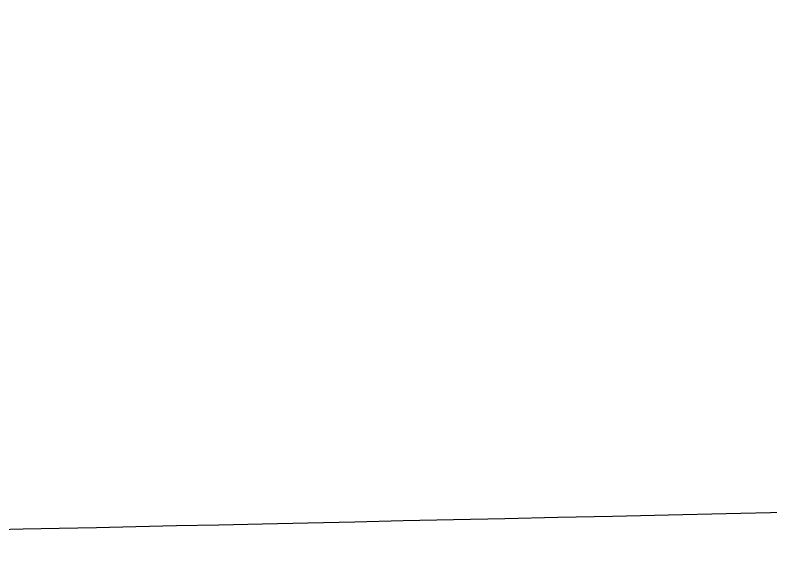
# Model space of a CAD drawing. Header units: millimetres. Extents: x 0 to 2895, y -1316 to 884.
# Drawn here: x 1580.66638 to 1580.68825, y -0.07585 to -0.05976 of the extents above; entities that cross this region are included whole.
import ezdxf

# ---------------------------------------------------------------- set-up
doc = ezdxf.new("R2010")
doc.units = ezdxf.units.MM
doc.layers.add('Blocks', color=7, linetype='Continuous')
doc.layers.add('Blocks$Inner', color=7, linetype='Continuous', lineweight=25, true_color=0x007f00)

# ---------------------------------------------------------------- blocks, each defined once
blk = doc.blocks.new('PK24 Side')
at = {"layer": 'Blocks$Inner'}
blk.add_open_spline([(207.700852, -0.074851), (207.700852, -0.074851), (208.25325, -0.06275), (209.223062, -0.040938), (209.64446, -0.031291), (210.496142, -0.012618), (210.922253, -0.003529), (212.20135, 0.02304), (213.055097, 0.039823), (215.618999, 0.087761), (217.332426, 0.116533), (220.761512, 0.169531), (222.47598, 0.193623), (227.619895, 0.258524), (231.050876, 0.291621), (237.919212, 0.340328), (241.354327, 0.356133), (251.941765, 0.382611), (259.100447, 0.36923), (273.432043, 0.305617), (280.606946, 0.25542), (297.282639, 0.125236), (306.79144, 0.041408), (324.222436, -0.0759), (332.144577, -0.114696), (347.977659, -0.162982), (355.890986, -0.174467), (379.695143, -0.181239), (395.579943, -0.148572), (427.332528, -0.070196), (443.197072, -0.027339), (474.930207, 0.027339), (490.795382, 0.042436), (522.526433, 0.037054), (538.391659, 0.016427), (570.107977, -0.071267), (585.969616, -0.150136), (607.336326, -0.16224), (612.803657, -0.156969), (623.447502, -0.121947), (628.625979, -0.093354), (638.984589, -0.004387), (644.14203, 0.054965), (651.642006, 0.11813), (654.00792, 0.134513), (659.66933, 0.157478), (662.957984, 0.157434), (667.497032, 0.127351), (668.759933, 0.115764), (672.626519, 0.068814), (675.210897, 0.019326), (678.761554, -0.071763), (679.791184, -0.100904), (682.029639, -0.121048), (683.242232, -0.111355), (685.353385, -0.010239), (686.213215, 0.05141), (687.956078, 0.230372), (688.84015, 0.346865), (690.647537, 0.649172), (691.572125, 0.835521), (693.645073, 1.344281), (694.802998, 1.687059), (697.143052, 2.536566), (698.282525, 3.027682), (700.56414, 4.169812), (701.702585, 4.829918), (703.885772, 6.277889), (704.921097, 7.059043), (706.866593, 8.706608), (707.776873, 9.570061), (709.496716, 11.386761), (710.309868, 12.34457), (711.801831, 14.314984), (712.486081, 15.326288), (713.741356, 17.421702), (714.310371, 18.501349), (715.282164, 20.615644), (715.695622, 21.646425), (716.418601, 23.744019), (716.726367, 24.805084), (717.220757, 26.878131), (717.413791, 27.889016), (717.635814, 29.424343), (717.698757, 29.946413), (717.799127, 30.964791), (717.837197, 31.464205), (717.902681, 32.605781), (717.922069, 33.244803), (717.935459, 34.447168), (717.930124, 35.013126), (717.907229, 36.16559), (717.887952, 36.740662), (717.856134, 37.607353), (717.843915, 37.919587), (717.816223, 38.642438), (717.801356, 39.051286), (717.772583, 39.887678), (717.758885, 40.308111), (717.718774, 41.594588), (717.694341, 42.459703), (717.628524, 45.05592), (717.594818, 46.788041), (717.54499, 50.263196), (717.528778, 52.004713), (717.498327, 57.978417), (717.519765, 62.228027), (717.617463, 71.565553), (717.702607, 76.668716), (717.835594, 85.060409), (717.886397, 88.335893), (717.965739, 94.490318), (717.995253, 97.366075), (718.039884, 103.105893), (718.055462, 105.973302), (718.087545, 114.567752), (718.090226, 120.288434), (718.076259, 131.720813), (718.058957, 137.43092), (718.026433, 148.531068), (718.012467, 153.922566), (718.004026, 159.314464)], degree=3, knots=[228.4157293, 228.4157293, 228.4157293, 228.4157293, 228.4173139, 228.4173139, 228.4186196, 228.4186196, 228.4199253, 228.4199253, 228.4225366, 228.4225366, 228.4277594, 228.4277594, 228.4329821, 228.4329821, 228.4434276, 228.4434276, 228.4538731, 228.4538731, 228.4756067, 228.4756067, 228.4973403, 228.4973403, 228.5260652, 228.5260652, 228.5499555, 228.5499555, 228.5738457, 228.5738457, 228.6218348, 228.6218348, 228.6698238, 228.6698238, 228.7178129, 228.7178129, 228.765802, 228.765802, 228.8137911, 228.8137911, 228.8302752, 228.8302752, 228.8458502, 228.8458502, 228.8614253, 228.8614253, 228.8686279, 228.8686279, 228.878708, 228.878708, 228.8826013, 228.8826013, 228.8906588, 228.8906588, 228.8935655, 228.8935655, 228.8964723, 228.8964723, 228.8983368, 228.8983368, 228.9002013, 228.9002013, 228.9020658, 228.9020658, 228.9043032, 228.9043032, 228.9065406, 228.9065406, 228.9089254, 228.9089254, 228.9113102, 228.9113102, 228.9136618, 228.9136618, 228.9160133, 228.9160133, 228.9182704, 228.9182704, 228.9205275, 228.9205275, 228.9225804, 228.9225804, 228.9246332, 228.9246332, 228.9265566, 228.9265566, 228.9275372, 228.9275372, 228.9285178, 228.9285178, 228.9298261, 228.9298261, 228.9311344, 228.9311344, 228.9326671, 228.9326671, 228.9335908, 228.9335908, 228.9349038, 228.9349038, 228.9362168, 228.9362168, 228.9389095, 228.9389095, 228.944295, 228.944295, 228.9496804, 228.9496804, 228.9627323, 228.9627323, 228.978221, 228.978221, 228.9880895, 228.9880895, 228.9967061, 228.9967061, 229.0053227, 229.0053227, 229.0225558, 229.0225558, 229.039789, 229.039789, 229.0561134, 229.0561134, 229.0561134, 229.0561134], dxfattribs=at)

msp = doc.modelspace()

# ---------------------------------------------------------------- block references
at = {"layer": 'Blocks'}
msp.add_blockref('PK24 Side', (1372.95493, 0), dxfattribs=at)

doc.saveas('drawing.dxf')
